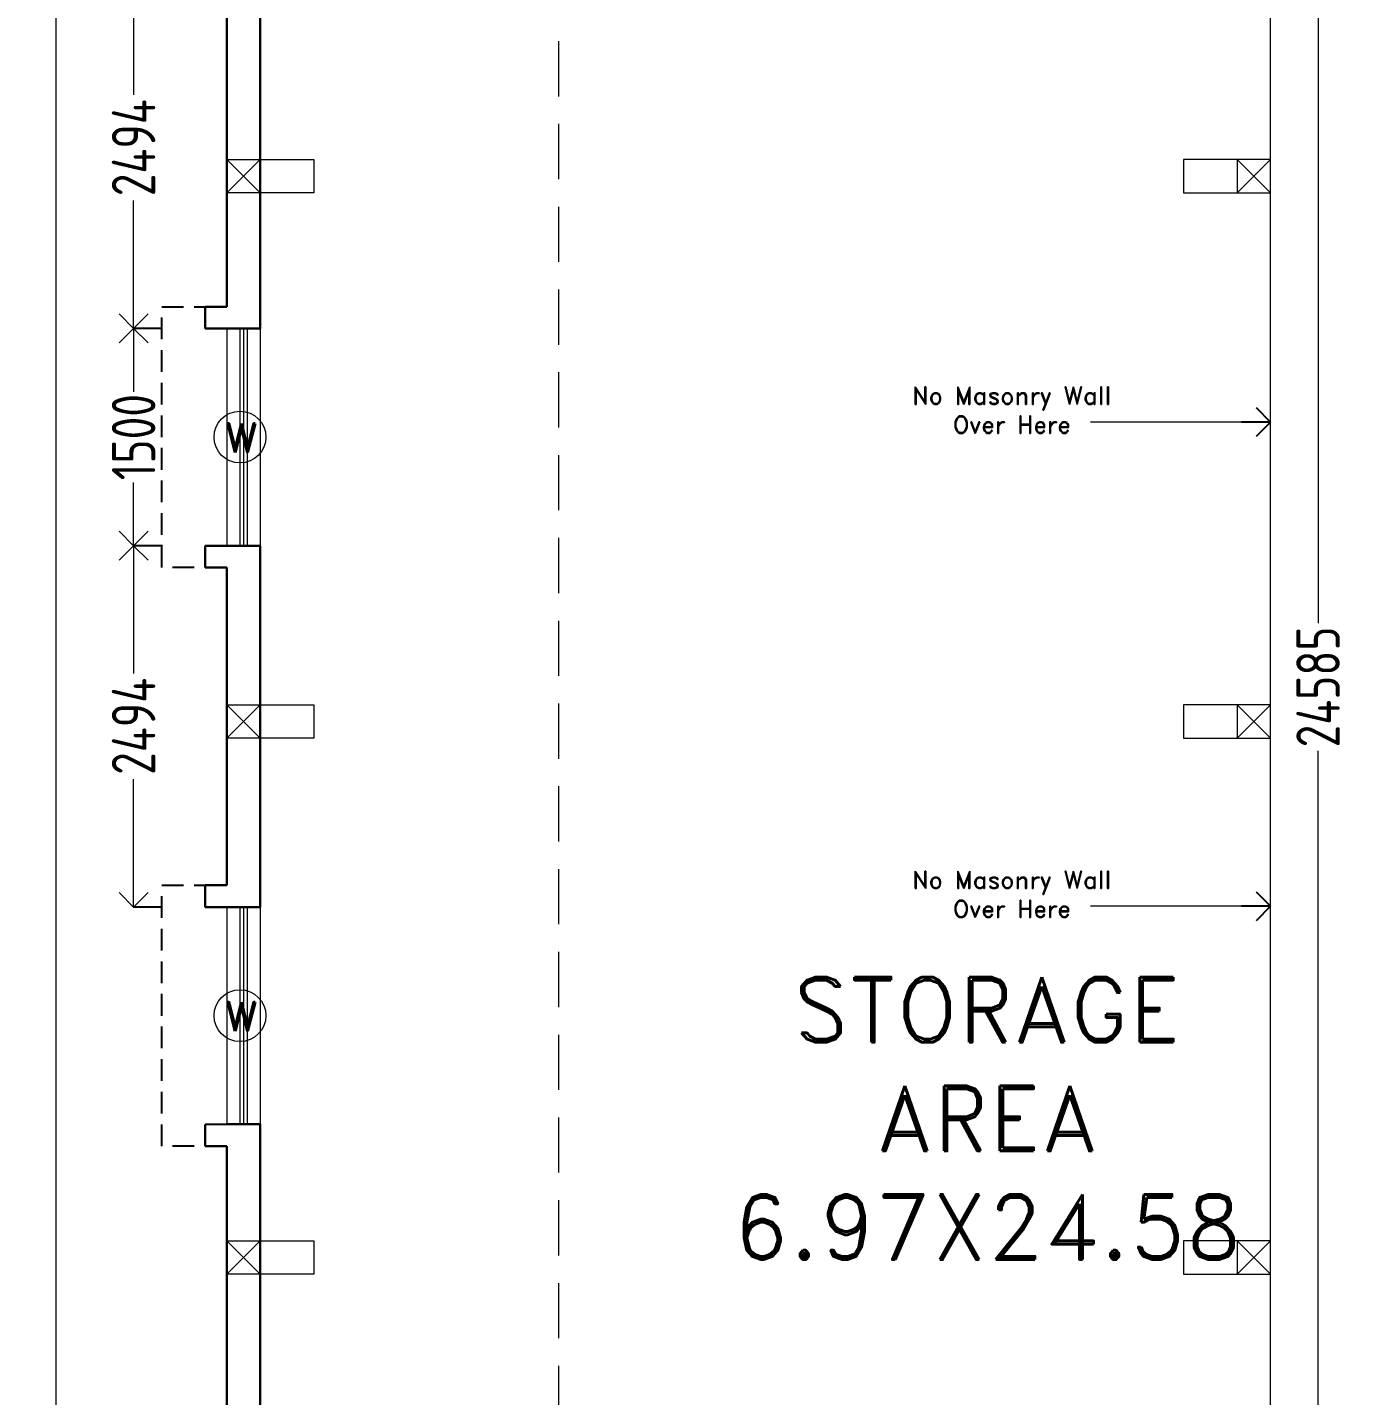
# Model space of a CAD drawing. Header units: inches. Extents: x -605 to 2991212, y -2872845 to 0.
# Drawn here: x 2173762 to 2182864, y -2646220 to -2636775 of the extents above; entities that cross this region are included whole.
import ezdxf

# ---------------------------------------------------------------- set-up
doc = ezdxf.new("R2010")
doc.units = ezdxf.units.IN
doc.header["$LTSCALE"] = 600
doc.header["$MEASUREMENT"] = 0
doc.linetypes.add('DASHED', pattern=[19.05, 12.7, -6.35])
doc.linetypes.add('DASHED2', pattern=[0.375, 0.25, -0.125])
for name, color, linetype, lineweight in [('DIM', 251, 'Continuous', 0), ('object dash', 250, 'DASHED', 5), ('PV_TEXT_ROMANS', 7, 'Continuous', 0), ('rRCC 2', 40, 'Continuous', 15), ('TEXT', 7, 'Continuous', 0), ('WALLS', 7, 'Continuous', 30)]:
    doc.layers.add(name, color=color, linetype=linetype, lineweight=lineweight)
doc.layers.add('SnT-DIMENSION', color=7, linetype='Continuous')
doc.layers.add('SnT-ROAD', color=25, linetype='Continuous')
doc.layers.add('window', color=7, linetype='Continuous', lineweight=15, true_color=0x735461)
doc.styles.add('DIM', font='geniso.shx', dxfattribs={"width": 0.85})
doc.styles.add('PV_ROMAND', font='romand.shx')
doc.styles.add('ROMAND', font='romand.shx')
doc.dimstyles.new('ST-100', dxfattribs={"dimscale": 100, "dimtxt": 2.5, "dimasz": 2, "dimexe": 0.18, "dimexo": 0.0625, "dimgap": 0.2, "dimtad": 0, "dimdec": 0, "dimzin": 0, "dimdsep": 46, "dimtxsty": 'DIM', "dimblk": 'OPEN90', "dimcen": 0.09, "dimclrd": 256, "dimclrt": 7, "dimadec": 0, "dimazin": 0, "dimtfac": 1, "dimtdec": 0, "dimtofl": 0, "dimtmove": 0, "dimatfit": 3, "dimldrblk": 'OPEN90', "dimfxl": 1, "dimtolj": 1, "dimtzin": 0, "dimlwd": -1, "dimarcsym": 0})

# ---------------------------------------------------------------- blocks, each defined once
blk = doc.blocks.new('_Open90')
at = {"color": 0, "linetype": 'ByBlock', "lineweight": -2}
for p, q in [((-0.5, 0.5), (0, 0)), ((0, 0), (-1, 0)), ((0, 0), (-0.5, -0.5))]:
    blk.add_line(p, q, dxfattribs=at)
blk = doc.blocks.new('*D1674')
at = {"layer": 'Defpoints', "color": 0}
for p in [(2175064.2, -2636359.6), (2174495.2, -2638853.5), (2175064.2, -2638853.5)]:
    blk.add_point(p, dxfattribs=at)
at = {"layer": 'DIM', "color": 0, "lineweight": -2}
for p, q in [((2174695.2, -2636359.6), (2174495.2, -2636359.6)), ((2174695.2, -2638853.5), (2174495.2, -2638853.5))]:
    blk.add_line(p, q, dxfattribs=at)
at = {"layer": 'DIM'}
for p, q in [((2174495.2, -2636559.6), (2174495.2, -2637241.8)), ((2174495.2, -2638653.5), (2174495.2, -2637971.2))]:
    blk.add_line(p, q, dxfattribs=at)
at = {"layer": 'DIM', "xscale": 200, "yscale": 200, "zscale": 200}
for p, rotation in [((2174495.2, -2636359.6), 90), ((2174495.2, -2638853.5), 270)]:
    blk.add_blockref('_Open90', p, dxfattribs=dict(at, rotation=rotation))
at = {"layer": 'DIM', "color": 7, "insert": (2174495.2, -2637606.5), "char_height": 300, "attachment_point": 5, "rotation": 90, "style": 'DIM'}
blk.add_mtext('\\A1;2494', dxfattribs=at)
blk = doc.blocks.new('*D1675')
at = {"layer": 'Defpoints', "color": 0}
for p in [(2175064.2, -2638853.5), (2174495.2, -2640353.6), (2175064.2, -2640353.6)]:
    blk.add_point(p, dxfattribs=at)
at = {"layer": 'DIM', "color": 0, "lineweight": -2}
for p, q in [((2174695.2, -2638853.5), (2174495.2, -2638853.5)), ((2174695.2, -2640353.6), (2174495.2, -2640353.6))]:
    blk.add_line(p, q, dxfattribs=at)
at = {"layer": 'DIM'}
for p, q in [((2174495.2, -2639053.5), (2174495.2, -2639290.2)), ((2174495.2, -2640153.6), (2174495.2, -2639916.9))]:
    blk.add_line(p, q, dxfattribs=at)
at = {"layer": 'DIM', "xscale": 200, "yscale": 200, "zscale": 200}
for p, rotation in [((2174495.2, -2638853.5), 90), ((2174495.2, -2640353.6), 270)]:
    blk.add_blockref('_Open90', p, dxfattribs=dict(at, rotation=rotation))
at = {"layer": 'DIM', "color": 7, "insert": (2174495.2, -2639603.5), "char_height": 300, "attachment_point": 5, "rotation": 90, "style": 'DIM'}
blk.add_mtext('\\A1;1500', dxfattribs=at)
blk = doc.blocks.new('*D1676')
at = {"layer": 'Defpoints', "color": 0}
for p in [(2175064.2, -2640353.6), (2174495.2, -2642847.5), (2175139.2, -2642847.5)]:
    blk.add_point(p, dxfattribs=at)
at = {"layer": 'DIM', "color": 0, "lineweight": -2}
for p, q in [((2174695.2, -2640353.6), (2174495.2, -2640353.6)), ((2174695.2, -2642847.5), (2174495.2, -2642847.5))]:
    blk.add_line(p, q, dxfattribs=at)
at = {"layer": 'DIM'}
for p, q in [((2174495.2, -2640553.6), (2174495.2, -2641235.8)), ((2174495.2, -2642647.5), (2174495.2, -2641965.2))]:
    blk.add_line(p, q, dxfattribs=at)
at = {"layer": 'DIM', "xscale": 200, "yscale": 200, "zscale": 200}
for p, rotation in [((2174495.2, -2640353.6), 90), ((2174495.2, -2642847.5), 270)]:
    blk.add_blockref('_Open90', p, dxfattribs=dict(at, rotation=rotation))
at = {"layer": 'DIM', "color": 7, "insert": (2174495.2, -2641600.5), "char_height": 300, "attachment_point": 5, "rotation": 90, "style": 'DIM'}
blk.add_mtext('\\A1;2494', dxfattribs=at)
blk = doc.blocks.new('*D1721')
at = {"layer": 'Defpoints', "color": 0}
for p in [(2173959.3, -2628655.5), (2174989.2, -2628655.5), (2174989.2, -2716075.5)]:
    blk.add_point(p, dxfattribs=at)
at = {"layer": 'DIM', "color": 0, "lineweight": -2}
for p, q in [((2174159.3, -2628655.5), (2173959.3, -2628655.5)), ((2174159.3, -2716075.5), (2173959.3, -2716075.5))]:
    blk.add_line(p, q, dxfattribs=at)
at = {"layer": 'DIM'}
for p, q in [((2173959.3, -2628855.5), (2173959.3, -2671924.6)), ((2173959.3, -2715875.5), (2173959.3, -2672806.3))]:
    blk.add_line(p, q, dxfattribs=at)
at = {"layer": 'DIM', "xscale": 200, "yscale": 200, "zscale": 200}
for p, rotation in [((2173959.3, -2628655.5), 90), ((2173959.3, -2716075.5), 270)]:
    blk.add_blockref('_Open90', p, dxfattribs=dict(at, rotation=rotation))
at = {"layer": 'DIM', "color": 7, "insert": (2173959.3, -2672365.5), "char_height": 300, "attachment_point": 5, "rotation": 90, "style": 'DIM'}
blk.add_mtext('\\A1;87420', dxfattribs=at)
blk = doc.blocks.new('sdfvgfdd')
at = {"layer": 'TEXT'}
blk.add_circle((2432365.2, -2352024.6), 178.8, dxfattribs=at)
at = {"layer": 'TEXT', "insert": (2432263.3, -2351931.7), "char_height": 200, "attachment_point": 1, "style": 'PV_ROMAND'}
blk.add_mtext('W', dxfattribs=at)
blk = doc.blocks.new('*D1778')
at = {"layer": 'Defpoints', "color": 0}
for p in [(2182339.2, -2629035.5), (2182667.5, -2629035.5), (2182339.2, -2653621)]:
    blk.add_point(p, dxfattribs=at)
at = {"layer": 'DIM', "color": 0, "lineweight": -2}
for p, q in [((2182467.5, -2629035.5), (2182667.5, -2629035.5)), ((2182467.5, -2653621), (2182667.5, -2653621))]:
    blk.add_line(p, q, dxfattribs=at)
at = {"layer": 'DIM'}
for p, q in [((2182667.5, -2629235.5), (2182667.5, -2640887.5)), ((2182667.5, -2653421), (2182667.5, -2641769))]:
    blk.add_line(p, q, dxfattribs=at)
at = {"layer": 'DIM', "xscale": 200, "yscale": 200, "zscale": 200}
for p, rotation in [((2182667.5, -2629035.5), 90), ((2182667.5, -2653621), 270)]:
    blk.add_blockref('_Open90', p, dxfattribs=dict(at, rotation=rotation))
at = {"layer": 'DIM', "color": 7, "insert": (2182667.5, -2641328.2), "char_height": 300, "attachment_point": 5, "rotation": 90, "style": 'DIM'}
blk.add_mtext('\\A1;24585', dxfattribs=at)

msp = doc.modelspace()

# ---------------------------------------------------------------- linework, layer by layer
at = {"color": 7, "linetype": 'DASHED2'}
for p, q in [((2174689.2, -2640503.7), (2174689.2, -2638703.5)), ((2174689.2, -2638703.5), (2175139.2, -2638703.5)), ((2175139.2, -2640503.7), (2174689.2, -2640503.7)), ((2174689.2, -2644497.7), (2174689.2, -2642697.5)), ((2174689.2, -2642697.5), (2175139.2, -2642697.5)), ((2175139.2, -2644497.7), (2174689.2, -2644497.7))]:
    msp.add_line(p, q, dxfattribs=at)
at = {"layer": 'object dash', "color": 1, "ltscale": 0.05}
msp.add_lwpolyline([(2177801.9, -2717261.6), (2177429, -2717261.6), (2177429, -2626488), (2177801.9, -2626488)], dxfattribs=at)
at = {"layer": 'rRCC 2', "color": 6}
for p, q in [((2175139.2, -2637686.5), (2175369.2, -2637916.5)), ((2175139.2, -2637916.5), (2175369.2, -2637686.5)), ((2182339.2, -2637686.5), (2182109.2, -2637916.5)), ((2182339.2, -2637916.5), (2182109.2, -2637686.5)), ((2175139.2, -2641451), (2175369.2, -2641681)), ((2175139.2, -2641681), (2175369.2, -2641451)), ((2182339.2, -2641451), (2182109.2, -2641681)), ((2182339.2, -2641681), (2182109.2, -2641451)), ((2175139.2, -2645152.5), (2175369.2, -2645382.5)), ((2175139.2, -2645382.5), (2175369.2, -2645152.5)), ((2182339.2, -2645152.5), (2182109.2, -2645382.5)), ((2182339.2, -2645382.5), (2182109.2, -2645152.5))]:
    msp.add_line(p, q, dxfattribs=at)
for points in [[(2175139.2, -2637916.5), (2175139.2, -2637686.5), (2175739.2, -2637686.5), (2175739.2, -2637916.5)], [(2175139.2, -2637686.5), (2175369.2, -2637686.5), (2175369.2, -2637916.5), (2175139.2, -2637916.5)], [(2182339.2, -2637916.5), (2182339.2, -2637686.5), (2181739.2, -2637686.5), (2181739.2, -2637916.5)], [(2182339.2, -2637686.5), (2182109.2, -2637686.5), (2182109.2, -2637916.5), (2182339.2, -2637916.5)], [(2175139.2, -2641681), (2175139.2, -2641451), (2175739.2, -2641451), (2175739.2, -2641681)], [(2175139.2, -2641451), (2175369.2, -2641451), (2175369.2, -2641681), (2175139.2, -2641681)], [(2182339.2, -2641681), (2182339.2, -2641451), (2181739.2, -2641451), (2181739.2, -2641681)], [(2182339.2, -2641451), (2182109.2, -2641451), (2182109.2, -2641681), (2182339.2, -2641681)], [(2175139.2, -2645382.5), (2175139.2, -2645152.5), (2175739.2, -2645152.5), (2175739.2, -2645382.5)], [(2175139.2, -2645152.5), (2175369.2, -2645152.5), (2175369.2, -2645382.5), (2175139.2, -2645382.5)], [(2182339.2, -2645382.5), (2182339.2, -2645152.5), (2181739.2, -2645152.5), (2181739.2, -2645382.5)], [(2182339.2, -2645152.5), (2182109.2, -2645152.5), (2182109.2, -2645382.5), (2182339.2, -2645382.5)]]:
    msp.add_lwpolyline(points, close=True, dxfattribs=at)
at = {"layer": 'WALLS', "linetype": 'ByBlock'}
for p, q in [((2175369.2, -2636359.5), (2175369.2, -2638853.5)), ((2175139.2, -2636509.7), (2175139.2, -2638703.5)), ((2174989.2, -2638853.5), (2174989.2, -2638703.5)), ((2174989.2, -2638703.5), (2175139.2, -2638703.5)), ((2175139.2, -2638853.5), (2174989.2, -2638853.5)), ((2175139.2, -2638853.5), (2175369.2, -2638853.5)), ((2175139.2, -2638853.5), (2175369.2, -2638853.5)), ((2175139.2, -2640353.5), (2174989.2, -2640353.7)), ((2174989.2, -2640353.7), (2174989.2, -2640503.7)), ((2175139.2, -2640353.5), (2175369.2, -2640353.5)), ((2175369.2, -2640353.5), (2175369.2, -2642847.5)), ((2174989.2, -2640503.7), (2175139.2, -2640503.7)), ((2175139.2, -2640503.7), (2175139.2, -2642697.5)), ((2174989.2, -2642847.5), (2174989.2, -2642697.5)), ((2174989.2, -2642697.5), (2175139.2, -2642697.5)), ((2175139.2, -2642847.5), (2174989.2, -2642847.5)), ((2175139.2, -2642847.5), (2175369.2, -2642847.5)), ((2175139.2, -2642847.5), (2175369.2, -2642847.5)), ((2175139.2, -2644347.5), (2174989.2, -2644347.7)), ((2174989.2, -2644347.7), (2174989.2, -2644497.7)), ((2175139.2, -2644347.5), (2175369.2, -2644347.5)), ((2175369.2, -2644347.5), (2175369.2, -2646841.5)), ((2174989.2, -2644497.7), (2175139.2, -2644497.7)), ((2175139.2, -2644497.7), (2175139.2, -2646691.5))]:
    msp.add_line(p, q, dxfattribs=at)
at = {"layer": 'window', "color": 146, "linetype": 'ByBlock', "true_color": 0x105689}
for p, q in [((2182339.2, -2653621), (2182339.2, -2629035.5)), ((2175139.2, -2638853.5), (2175139.2, -2640353.5)), ((2175229.2, -2638853.5), (2175229.2, -2640353.5)), ((2175254.2, -2638853.5), (2175254.2, -2640353.5)), ((2175279.2, -2638853.5), (2175279.2, -2640353.5)), ((2175369.2, -2638853.5), (2175369.2, -2640353.5)), ((2175139.2, -2642847.5), (2175139.2, -2644347.5)), ((2175229.2, -2642847.5), (2175229.2, -2644347.5)), ((2175254.2, -2642847.5), (2175254.2, -2644347.5)), ((2175279.2, -2642847.5), (2175279.2, -2644347.5)), ((2175369.2, -2642847.5), (2175369.2, -2644347.5))]:
    msp.add_line(p, q, dxfattribs=at)

# ---------------------------------------------------------------- block references
at = {"layer": 'SnT-ROAD', "color": 4, "linetype": 'ByBlock'}
for p in [(-257136, -287578.8), (-257136, -291572.8)]:
    msp.add_blockref('sdfvgfdd', p, dxfattribs=at)

# ---------------------------------------------------------------- texts
at = {"layer": 'PV_TEXT_ROMANS', "insert": (2178630.9, -2643330.7), "char_height": 450, "attachment_point": 1, "style": 'PV_ROMAND'}
msp.add_mtext('\\pxqc;STORAGE\\PAREA\\P6.97X24.58', dxfattribs=at)
at = {"layer": 'SnT-DIMENSION', "linetype": 'ByBlock', "char_height": 120, "width": 1617.645, "attachment_point": 3, "style": 'ROMAND'}
for insert in [(2181363.4, -2639257.9), (2181363.4, -2642600.4)]:
    msp.add_mtext('\\A1;\\pxqc;No Masonry Wall Over Here', dxfattribs=dict(at, insert=insert))

# ---------------------------------------------------------------- dimensions: what is measured, and where the dimension line sits
at = {"layer": 'DIM'}
for base, p1, p2, override, picture, middle in [((2173959.3, -2628655.5), (2174989.2, -2716075.5), (2174989.2, -2628655.5), {"dimtxt": 3, "dimexe": 0, "dimexo": 0, "dimtmove": 1, "dimfxl": 2, "dimfxlon": 1, "dimtfillclr": 256, "dimarcsym": 1}, '*D1721', (2173959.3, -2672365.5)), ((2182667.5086, -2629035.4511), (2182339.1946, -2653620.9505), (2182339.1946, -2629035.4511), {"dimtxt": 3, "dimexe": 0, "dimexo": 0, "dimfxl": 2, "dimfxlon": 1, "dimtfillclr": 256, "dimarcsym": 1}, '*D1778', (2182667.5086, -2641328.2008)), ((2174495.2, -2638853.5), (2175064.2, -2636359.6), (2175064.2, -2638853.5), {"dimtxt": 3, "dimexe": 0, "dimexo": 0, "dimtmove": 1, "dimfxl": 2, "dimfxlon": 1, "dimtfillclr": 256, "dimarcsym": 1}, '*D1674', (2174495.2, -2637606.5)), ((2174495.2, -2640353.6), (2175064.2, -2638853.5), (2175064.2, -2640353.6), {"dimtxt": 3, "dimexe": 0, "dimexo": 0, "dimtmove": 1, "dimfxl": 2, "dimfxlon": 1, "dimtfillclr": 256, "dimarcsym": 1}, '*D1675', (2174495.2, -2639603.5)), ((2174495.2, -2642847.5), (2175064.2, -2640353.6), (2175139.2, -2642847.5), {"dimtxt": 3, "dimexe": 0, "dimexo": 0, "dimtmove": 1, "dimfxl": 2, "dimfxlon": 1, "dimtfillclr": 256, "dimarcsym": 1}, '*D1676', (2174495.2, -2641600.5))]:
    dim = msp.add_linear_dim(base=base, p1=p1, p2=p2, angle=90, dimstyle='ST-100', override=override, dxfattribs=at)
    dim.commit()
    dim.dimension.update_dxf_attribs({"geometry": picture, "text_midpoint": middle})

# ---------------------------------------------------------------- leaders
at = {"layer": 'DIM', "linetype": 'ByBlock'}
for points in [[(2182339.2, -2639499.9), (2181096.4, -2639499.9)], [(2182339.2, -2642842.4), (2181096.4, -2642842.4)]]:
    msp.add_leader(points, dimstyle='ST-100', override={"dimtxt": 3, "dimexe": 0, "dimexo": 0, "dimfxl": 3, "dimfxlon": 1, "dimtfillclr": 256, "dimarcsym": 1}, dxfattribs=at)

doc.saveas('drawing.dxf')
